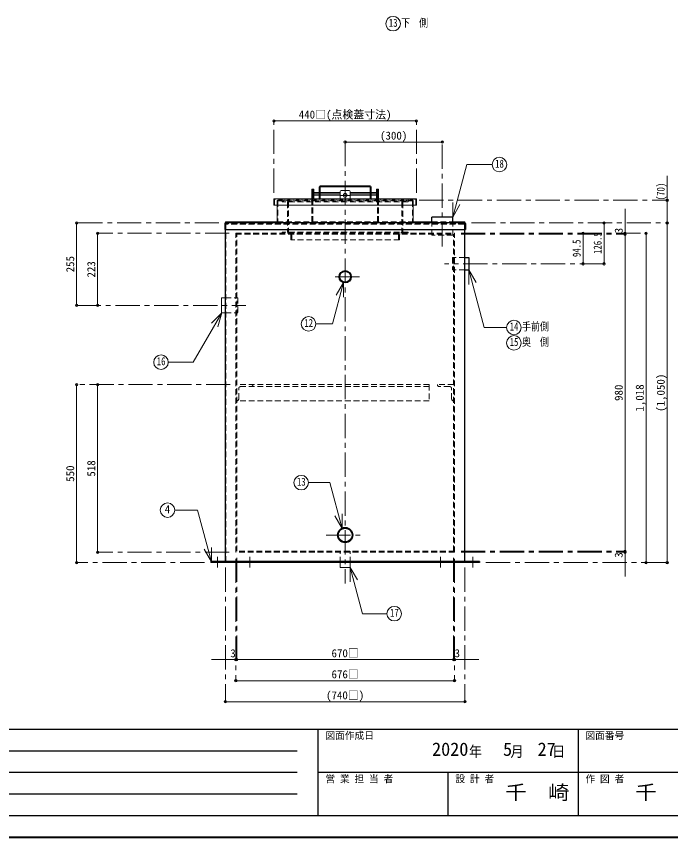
# Model space of a CAD drawing. Units: millimetres at full size, sheet at 1:15; some dimension numbers follow another scale. Extents: x -3184 to 2891, y -2037 to 2178.
# Drawn here: x -1163 to 859, y -2037 to 501 of the extents above; entities that cross this region are included whole.
import ezdxf
from ezdxf.enums import TextEntityAlignment as Align

# ---------------------------------------------------------------- set-up
doc = ezdxf.new("R2010")
doc.units = ezdxf.units.MM
doc.header["$LTSCALE"] = 15
doc.header["$PDMODE"] = 32
doc.header["$PDSIZE"] = 7.5
doc.linetypes.add('CHAIN1', pattern=[8, 5, -1, 1, -1])
doc.linetypes.add('DASHED1', pattern=[1.8, 1.2, -0.6])
doc.layers.add('0-0', color=4, linetype='Continuous', lineweight=9)
doc.styles.add('ＭＳ ゴシック', font='')
doc.styles.get('ＭＳ ゴシック').set_extended_font_data('MS Gothic')

msp = doc.modelspace()

# ---------------------------------------------------------------- linework, layer by layer
at = {"layer": '0-0', "linetype": 'CHAIN1'}
for p, q in [((-366.7, -44.13), (-366.7, 177.87)), ((73.3, -44.13), (73.3, 177.87)), ((-146.7, 112.87), (-146.7, -1252.13)), ((153.3, -210.13), (153.3, 112.87)), ((-243.7, -47.63), (-226.7, -47.63)), ((-223.7, -47.63), (-171.51, -47.63)), ((-171.51, -47.63), (-161.7, -47.63)), ((-131.7, -47.63), (-69.7, -47.63)), ((-66.7, -47.63), (-49.7, -47.63)), ((-162.7, -52.13), (-130.7, -52.13)), ((81.8, -67.13), (848.3, -67.13)), ((-536.7, -137.13), (-976.7, -137.13)), ((243.3, -137.13), (848.3, -137.13)), ((-504.7, -169.13), (-911.7, -169.13)), ((211.3, -169.13), (783.3, -169.13)), ((211.3, -172.13), (718.3, -172.13)), ((653.3, -263.63), (160.3, -263.63)), ((-102.7, -303.63), (-190.7, -303.63)), ((-976.7, -392.13), (-453.7, -392.13)), ((-501.7, -637.13), (-976.7, -637.13)), ((-205.2, -1102.13), (-88.2, -1102.13)), ((-504.7, -1155.13), (-911.7, -1155.13)), ((211.3, -1152.13), (718.3, -1152.13)), ((211.3, -1155.13), (718.3, -1155.13)), ((-581.7, -1187.13), (-976.7, -1187.13)), ((-541.7, -1169.13), (-541.7, -1202.13)), ((-484.7, -1175.13), (-484.7, -1552.13)), ((-481.7, -1172.13), (-481.7, -1487.13)), ((-441.7, -1169.13), (-441.7, -1202.13)), ((148.3, -1169.13), (148.3, -1202.13)), ((188.3, -1172.13), (188.3, -1487.13)), ((191.3, -1175.13), (191.3, -1552.13)), ((248.3, -1169.13), (248.3, -1202.13)), ((288.3, -1187.13), (848.3, -1187.13)), ((-516.7, -1202.63), (-516.7, -1617.13)), ((223.3, -1202.63), (223.3, -1617.13))]:
    msp.add_line(p, q, dxfattribs=at)
at = {"layer": '0-0'}
for p, q in [((-366.7, 177.87), (73.3, 177.87)), ((-146.7, 112.87), (153.3, 112.87)), ((848.3, 7.87), (848.3, -137.13)), ((-249.7, -32.63), (-249.7, -62.63)), ((-246.7, -32.63), (-249.7, -32.63)), ((-243.7, -47.63), (-249.7, -47.63)), ((-243.7, -43.63), (-226.7, -43.63)), ((-223.7, -43.63), (-161.7, -43.63)), ((-131.7, -43.63), (-69.7, -43.63)), ((-66.7, -43.63), (-49.7, -43.63)), ((-43.7, -47.63), (-49.7, -47.63)), ((-43.7, -32.63), (-46.7, -32.63)), ((-43.7, -32.63), (-43.7, -62.63)), ((-243.7, -51.63), (-226.7, -51.63)), ((-223.7, -51.63), (-161.7, -51.63)), ((-131.7, -51.63), (-69.7, -51.63)), ((-66.7, -51.63), (-49.7, -51.63)), ((718.3, -172.13), (718.3, -94.13)), ((-976.7, -392.13), (-976.7, -137.13)), ((-516.7, -134.13), (-516.7, -137.13)), ((-516.7, -134.13), (-356.7, -134.13)), ((63.3, -134.13), (120.8, -134.13)), ((185.8, -134.13), (223.3, -134.13)), ((223.3, -134.13), (223.3, -137.13)), ((653.3, -263.63), (653.3, -137.13)), ((848.3, -137.13), (848.3, -1187.13)), ((-911.7, -392.13), (-911.7, -169.13)), ((588.3, -169.13), (588.3, -263.63)), ((718.3, -172.13), (718.3, -1152.13)), ((783.3, -1187.13), (783.3, -169.13)), ((-976.7, -1187.13), (-976.7, -637.13)), ((-911.7, -637.13), (-911.7, -1155.13)), ((718.3, -1152.13), (718.3, -1230.13)), ((-481.7, -1487.13), (-559.7, -1487.13)), ((-481.7, -1487.13), (188.3, -1487.13)), ((188.3, -1487.13), (266.3, -1487.13)), ((-484.7, -1552.13), (191.3, -1552.13)), ((223.3, -1617.13), (-516.7, -1617.13))]:
    msp.add_line(p, q, dxfattribs=at)
at = {"layer": '0-0', "color": 7, "lineweight": 18}
for p, q in [((185.64, -119.36), (229.16, 43.02)), ((307.44, 43.02), (229.16, 43.02)), ((-223.7, -22.63), (-69.7, -22.63)), ((-246.7, -32.63), (-243.7, -32.63)), ((-246.7, -32.63), (-246.7, -62.63)), ((-243.7, -32.63), (-243.7, -62.63)), ((-226.7, -25.63), (-226.7, -62.63)), ((-223.7, -27.13), (-223.7, -62.63)), ((-71.2, -25.63), (-222.2, -25.63)), ((-161.7, -40.13), (-161.7, -62.63)), ((-134.7, -37.13), (-158.7, -37.13)), ((-131.7, -40.13), (-131.7, -62.63)), ((-69.7, -27.13), (-69.7, -62.63)), ((-66.7, -25.63), (-66.7, -62.63)), ((-46.7, -32.63), (-46.7, -62.63)), ((-366.7, -64.13), (-366.7, -82.63)), ((71.8, -62.63), (-365.2, -62.63)), ((73.3, -64.13), (73.3, -82.63)), ((185.64, -119.36), (185.64, -74.36)), ((73.3, -82.63), (-366.7, -82.63)), ((-356.7, -82.63), (-356.7, -137.13)), ((63.3, -82.63), (63.3, -137.13)), ((185.64, -119.36), (208.14, -80.39)), ((235.14, -282.49), (257.64, -321.46)), ((235.14, -282.49), (235.14, -327.49)), ((235.14, -282.49), (282.85, -460.51)), ((-152.02, -321.45), (-186.32, -449.47)), ((-152.02, -321.45), (-174.52, -360.42)), ((-152.02, -321.45), (-152.02, -366.45)), ((-528.7, -368.63), (-528.7, -415.63)), ((-528.7, -368.63), (-516.7, -368.63)), ((-528.28, -414.9), (-616.48, -567.67)), ((-528.28, -414.9), (-560.1, -446.72)), ((-528.28, -414.9), (-539.93, -458.37)), ((-528.7, -415.63), (-516.7, -415.63)), ((-237.28, -449.47), (-186.32, -449.47)), ((352.28, -460.51), (282.85, -460.51)), ((-616.48, -567.67), (-693.24, -567.67)), ((-194.34, -939.99), (-260.14, -939.99)), ((-156.43, -1081.47), (-194.34, -939.99)), ((-602.89, -1025.07), (-673.26, -1025.07)), ((-560.01, -1185.12), (-602.89, -1025.07)), ((-156.43, -1081.47), (-156.43, -1036.47)), ((-156.43, -1081.47), (-178.93, -1042.5)), ((-560.01, -1185.12), (-560.01, -1140.12)), ((-560.01, -1185.12), (-582.51, -1146.15)), ((-162.2, -1187.13), (-162.2, -1202.13)), ((-131.2, -1187.13), (-131.2, -1202.13)), ((-131.2, -1202.13), (-162.2, -1202.13)), ((-131.31, -1201.95), (-108.81, -1240.92)), ((-131.31, -1201.95), (-131.31, -1246.95))]:
    msp.add_line(p, q, dxfattribs=at)
at = {"layer": '0-0', "linetype": 'DASHED1'}
for p, q in [((-249.7, -42.63), (-243.7, -42.63)), ((-243.7, -43.63), (-249.7, -43.63)), ((-43.7, -42.63), (-49.7, -42.63)), ((-49.7, -43.63), (-43.7, -43.63)), ((-365.2, -64.88), (-365.2, -82.63)), ((71.05, -64.13), (-364.45, -64.13)), ((-356.7, -68.63), (-356.7, -82.63)), ((61.8, -67.13), (-355.2, -67.13)), ((-355.2, -69.38), (-355.2, -137.13)), ((-354.45, -68.63), (61.05, -68.63)), ((-351.7, -67.13), (-351.7, -64.13)), ((-341.7, -67.13), (-341.7, -64.13)), ((-341.7, -68.63), (-341.7, -71.63)), ((48.3, -71.63), (-341.7, -71.63)), ((-336.7, -67.13), (-336.7, -68.63)), ((-324.7, -73.13), (-324.7, -164.63)), ((-321.7, -71.63), (-321.7, -166.13)), ((-243.7, -51.63), (-249.7, -51.63)), ((-249.7, -52.63), (-243.7, -52.63)), ((-249.7, -62.63), (-249.7, -134.13)), ((-246.7, -62.63), (-246.7, -134.13)), ((-165.7, -62.63), (-165.7, -64.13)), ((-161.7, -62.63), (-161.7, -67.13)), ((-131.7, -62.63), (-131.7, -67.13)), ((-127.7, -62.63), (-127.7, -64.13)), ((-49.7, -51.63), (-43.7, -51.63)), ((-43.7, -52.63), (-49.7, -52.63)), ((-46.7, -62.63), (-46.7, -134.13)), ((-43.7, -62.63), (-43.7, -134.13)), ((28.3, -71.63), (28.3, -166.13)), ((31.3, -73.13), (31.3, -164.63)), ((43.3, -67.13), (43.3, -68.63)), ((48.3, -67.13), (48.3, -64.13)), ((48.3, -68.63), (48.3, -71.63)), ((58.3, -67.13), (58.3, -64.13)), ((61.8, -69.38), (61.8, -137.13)), ((63.3, -68.63), (63.3, -82.63)), ((71.8, -64.88), (71.8, -82.63)), ((-356.7, -134.13), (63.3, -134.13)), ((-336.2, -137.13), (-336.2, -139.13)), ((42.8, -137.13), (42.8, -139.13)), ((120.8, -134.13), (185.8, -134.13)), ((-341.7, -166.13), (-341.7, -169.13)), ((48.3, -166.13), (-341.7, -166.13)), ((-319.7, -169.13), (-319.7, -166.13)), ((-314.7, -173.63), (-314.7, -189.13)), ((-311.7, -172.13), (-311.7, -189.13)), ((18.3, -172.13), (18.3, -189.13)), ((21.3, -173.63), (21.3, -189.13)), ((26.3, -169.13), (26.3, -166.13)), ((48.3, -166.13), (48.3, -169.13)), ((21.3, -189.13), (-314.7, -189.13)), ((-516.7, -368.63), (-478.7, -368.63)), ((-478.7, -368.63), (-478.7, -415.63)), ((-516.7, -415.63), (-478.7, -415.63)), ((113.3, -637.13), (-481.7, -637.13)), ((-475.7, -681.13), (-475.7, -649.13)), ((113.3, -643.13), (-469.7, -643.13)), ((113.3, -637.13), (113.3, -687.13)), ((188.3, -637.13), (138.3, -637.13)), ((176.3, -643.13), (144.3, -643.13)), ((182.3, -681.13), (182.3, -649.13)), ((113.3, -687.13), (-481.7, -687.13)), ((-162.2, -1187.13), (-162.2, -1152.13)), ((-131.2, -1187.13), (-131.2, -1152.13)), ((-548.7, -1184.13), (-548.7, -1187.13)), ((-534.7, -1184.13), (-534.7, -1187.13)), ((241.3, -1184.13), (241.3, -1187.13)), ((255.3, -1184.13), (255.3, -1187.13))]:
    msp.add_line(p, q, dxfattribs=at)
at = {"layer": '0-0', "color": 5, "lineweight": 25}
for p, q in [((185.8, -119.13), (120.8, -119.13)), ((120.8, -137.13), (120.8, -119.13)), ((185.8, -137.13), (185.8, -119.13)), ((-518.7, -139.13), (-518.7, -157.13)), ((223.3, -137.13), (-516.7, -137.13)), ((225.3, -139.13), (225.3, -157.13)), ((-518.7, -157.13), (225.3, -157.13)), ((-516.7, -1182.63), (-516.7, -157.13)), ((223.3, -1182.63), (223.3, -157.13)), ((223.3, -244.63), (235.3, -244.63)), ((235.3, -244.63), (235.3, -282.63)), ((223.3, -282.63), (235.3, -282.63)), ((-561.7, -1184.13), (-561.7, -1187.13)), ((268.3, -1184.13), (-561.7, -1184.13)), ((268.3, -1187.13), (-561.7, -1187.13)), ((268.3, -1184.13), (268.3, -1187.13))]:
    msp.add_line(p, q, dxfattribs=at)
at = {"layer": '0-0', "color": 7, "linetype": 'DASHED1', "lineweight": 18}
for p, q in [((-516.7, -140.13), (-516.7, -157.13)), ((222.3, -139.13), (-515.7, -139.13)), ((-515.2, -141.38), (-515.2, -1181.88)), ((221.05, -140.63), (-514.45, -140.63)), ((-496.7, -139.13), (-496.7, -140.63)), ((120.8, -175.13), (120.8, -137.13)), ((185.8, -175.13), (185.8, -137.13)), ((203.3, -139.13), (203.3, -140.63)), ((221.8, -141.38), (221.8, -1181.88)), ((223.3, -140.13), (223.3, -157.13)), ((-484.7, -172.13), (191.3, -172.13)), ((-481.7, -1152.13), (-481.7, -172.13)), ((185.8, -175.13), (120.8, -175.13)), ((188.3, -1152.13), (188.3, -172.13)), ((191.3, -1155.13), (191.3, -169.13)), ((223.3, -282.63), (185.3, -282.63)), ((191.3, -1152.13), (-484.7, -1152.13)), ((191.3, -1155.13), (-484.7, -1155.13)), ((221.05, -1182.63), (-514.45, -1182.63)), ((-496.7, -1182.63), (-496.7, -1184.13)), ((-448.7, -1184.13), (-448.7, -1187.13)), ((-434.7, -1184.13), (-434.7, -1187.13)), ((141.3, -1184.13), (141.3, -1187.13)), ((155.3, -1184.13), (155.3, -1187.13)), ((203.3, -1182.63), (203.3, -1184.13))]:
    msp.add_line(p, q, dxfattribs=at)
at = {"layer": '0-0', "color": 6, "lineweight": 25}
for p, q in [((-3116.7, -1701.77), (2823.3, -1701.77)), ((-230.27, -1969.63), (-230.27, -1701.77)), ((573.3, -1701.77), (573.3, -1969.63)), ((-1687.42, -1768.74), (-294.56, -1768.74)), ((-294.56, -1835.7), (-1687.42, -1835.7)), ((2823.3, -1835.7), (-230.27, -1835.7)), ((171.51, -1969.63), (171.51, -1835.7)), ((-294.56, -1902.67), (-1687.42, -1902.67)), ((2823.3, -1969.63), (-3116.7, -1969.63))]:
    msp.add_line(p, q, dxfattribs=at)
at = {"layer": '0-0', "color": 1, "lineweight": 40}
msp.add_line((2890.8, -2037.13), (-3184.2, -2037.13), dxfattribs=at)
at = {"layer": '0-0', "color": 7, "lineweight": 18}
for points in [[(-46.7, -32.63), (-49.7, -32.63), (-49.7, -62.63)], [(-131.31, -1201.95), (-92.94, -1345.15), (-17.49, -1345.15)]]:
    msp.add_lwpolyline(points, dxfattribs=at)
at = {"layer": '0-0', "color": 7, "linetype": 'DASHED1', "lineweight": 18}
for points in [[(-484.7, -1155.13), (-484.7, -169.13), (191.3, -169.13)], [(223.3, -244.63), (185.3, -244.63), (185.3, -282.63)]]:
    msp.add_lwpolyline(points, dxfattribs=at)
at = {"layer": '0-0', "color": 7, "lineweight": 18}
for centre, radius in [((1.38, 478.55), 22.5), ((329.94, 43.02), 22.5), ((-146.7, -52.13), 6), ((-259.78, -449.47), 22.5), ((374.78, -460.51), 22.5), ((374.78, -508.01), 22.5), ((-715.74, -567.67), 22.5), ((-282.64, -939.99), 22.5), ((-695.76, -1025.07), 22.5), ((5.01, -1345.15), 22.5)]:
    msp.add_circle(centre, radius, dxfattribs=at)
at = {"layer": '0-0', "color": 5, "lineweight": 25}
for centre, radius in [((-146.7, -303.63), 19), ((-146.7, -303.63), 17), ((-146.7, -1102.13), 23.5), ((-146.7, -1102.13), 21.35)]:
    msp.add_circle(centre, radius, dxfattribs=at)
at = {"layer": '0-0', "color": 7, "lineweight": 18}
for centre, radius, start, end in [((-223.7, -25.63), 3, 90, 180), ((-69.7, -25.63), 3, 0, 90), ((-222.2, -27.13), 1.5, 90, 180), ((-158.7, -40.13), 3, 90, 180), ((-134.7, -40.13), 3, 0, 90), ((-71.2, -27.13), 1.5, 0, 90), ((-365.2, -64.13), 1.5, 90, 180), ((71.8, -64.13), 1.5, 0, 90)]:
    msp.add_arc(centre, radius, start, end, dxfattribs=at)
at = {"layer": '0-0', "linetype": 'DASHED1'}
for centre, radius, start, end in [((-364.45, -64.88), 0.75, 90, 180), ((-355.2, -68.63), 1.5, 90, 180), ((-354.45, -69.38), 0.75, 90, 180), ((-326.2, -73.13), 1.5, 0, 90), ((-324.7, -71.63), 3, 0, 90), ((31.3, -71.63), 3, 90, 180), ((32.8, -73.13), 1.5, 90, 180), ((61.05, -69.38), 0.75, 0, 90), ((61.8, -68.63), 1.5, 0, 90), ((71.05, -64.88), 0.75, 0, 90), ((-326.2, -164.63), 1.5, 270, 0), ((-324.7, -166.13), 3, 270, 0), ((-316.2, -173.63), 1.5, 0, 90), ((-314.7, -172.13), 3, 0, 90), ((21.3, -172.13), 3, 90, 180), ((22.8, -173.63), 1.5, 90, 180), ((31.3, -166.13), 3, 180, 270), ((32.8, -164.63), 1.5, 180, 270), ((-469.7, -649.13), 6, 90, 180), ((-437.7, -637.13), 6, 270, 0), ((144.3, -637.13), 6, 180, 270), ((176.3, -649.13), 6, 0, 90), ((-481.7, -681.13), 6, 270, 0), ((188.3, -681.13), 6, 180, 270)]:
    msp.add_arc(centre, radius, start, end, dxfattribs=at)
at = {"layer": '0-0', "color": 5, "lineweight": 25}
for centre, radius, start, end in [((-516.7, -139.13), 2, 90, 180), ((223.3, -139.13), 2, 0, 90), ((-515.2, -1182.63), 1.5, 180, 270), ((221.8, -1182.63), 1.5, 270, 0)]:
    msp.add_arc(centre, radius, start, end, dxfattribs=at)
at = {"layer": '0-0', "color": 7, "linetype": 'DASHED1', "lineweight": 18}
for centre, radius, start, end in [((-515.2, -140.63), 1.5, 90, 180), ((-515.7, -140.13), 1, 90, 180), ((-514.45, -141.38), 0.75, 90, 180), ((221.05, -141.38), 0.75, 0, 90), ((221.8, -140.63), 1.5, 0, 90), ((222.3, -140.13), 1, 0, 90), ((-514.45, -1181.88), 0.75, 180, 270), ((221.05, -1181.88), 0.75, 270, 0)]:
    msp.add_arc(centre, radius, start, end, dxfattribs=at)
at = {"layer": '0-0', "color": 1}
for p in [(-366.7, 177.87), (73.3, 177.87), (-146.7, 112.87), (153.3, 112.87), (848.3, -67.13), (-976.7, -137.13), (653.3, -137.13), (848.3, -137.13), (-911.7, -169.13), (588.3, -169.13), (718.3, -169.13), (718.3, -172.13), (783.3, -169.13), (588.3, -263.63), (653.3, -263.63), (-976.7, -392.13), (-911.7, -392.13), (-976.7, -637.13), (-911.7, -637.13), (-911.7, -1155.13), (718.3, -1152.13), (718.3, -1155.13), (-976.7, -1187.13), (783.3, -1187.13), (848.3, -1187.13), (-484.7, -1487.13), (-481.7, -1487.13), (188.3, -1487.13), (191.3, -1487.13), (-484.7, -1552.13), (191.3, -1552.13), (-516.7, -1617.13), (223.3, -1617.13)]:
    msp.add_point(p, dxfattribs=at)

# ---------------------------------------------------------------- texts
at = {"layer": '0-0', "color": 7, "style": 'ＭＳ ゴシック'}
for s, height, width, p in [('13', 24.74, 0.8, (-11.74, 461.67)), ('下\u3000側', 24.74, 0.8, (26.38, 461.67)), ('18', 24.74, 0.8, (316.81, 26.15)), ('12', 24.74, 0.8, (-272.91, -466.34)), ('14', 24.74, 0.8, (361.66, -477.39)), ('手前側', 24.74, 0.8, (399.78, -477.39)), ('15', 24.74, 0.8, (361.66, -524.89)), ('奥\u3000側', 24.74, 0.8, (399.78, -524.89)), ('16', 24.74, 0.8, (-728.87, -584.55)), ('13', 24.74, 0.8, (-295.76, -956.86)), ('17', 24.74, 0.8, (-8.12, -1362.02)), ('千\u3000崎', 43.99, 1.1, (348.3, -1932.67)), ('千\u3000崎', 43.99, 1.1, (750.08, -1932.67))]:
    msp.add_text(s, height=height, dxfattribs=dict(at, width=width)).set_placement(p, align=Align.BOTTOM_LEFT)
for s, height, p in [('440□(点検蓋寸法)', 24.74, (-290.14, 177.87)), ('(300)', 24.74, (-38.89, 112.87)), ('4', 24.74, (-704.2, -1041.95)), ('3', 24.74, (-501.58, -1487.13)), ('670□', 24.74, (-188.89, -1487.13)), ('3', 24.74, (191.3, -1487.13)), ('676□', 24.74, (-188.89, -1552.13)), ('(740□)', 24.74, (-205.76, -1617.13)), ('図面作成日', 21.99, (-207.77, -1739.27)), ('図面番号', 21.99, (595.8, -1739.27)), ('2020', 41.24, (121.8, -1796.86)), ('5', 41.24, (341.17, -1796.86)), ('27', 41.24, (448.05, -1796.86)), ('営 業 担 当 者', 21.99, (-207.77, -1873.2)), ('設 計 者', 21.99, (194.01, -1873.2)), ('作 図 者', 21.99, (595.8, -1873.2))]:
    msp.add_text(s, height=height, dxfattribs=at).set_placement(p, align=Align.BOTTOM_LEFT)
at = {"layer": '0-0', "color": 7, "style": 'ＭＳ ゴシック', "width": 0.8}
for s, p in [('(70)', (848.3, -67.13)), ('126.5', (653.3, -233.19)), ('94.5', (588.3, -242.63))]:
    msp.add_text(s, height=24.74, rotation=90, dxfattribs=at).set_placement(p, align=Align.BOTTOM_LEFT)
at = {"layer": '0-0', "color": 7, "style": 'ＭＳ ゴシック'}
for s, p in [('3', (718.3, -169.13)), ('255', (-976.7, -289.94)), ('223', (-911.7, -305.94)), ('(1,050)', (848.3, -721.19)), ('980', (718.3, -687.44)), ('1,018', (783.3, -720.32)), ('518', (-911.7, -921.44)), ('550', (-976.7, -937.44)), ('3', (718.3, -1172.01))]:
    msp.add_text(s, height=24.74, rotation=90, dxfattribs=at).set_placement(p, align=Align.BOTTOM_LEFT)
at = {"layer": '0-0', "color": 7, "insert": (235.8, -1791.24), "char_height": 32.99, "attachment_point": 7, "style": 'ＭＳ ゴシック'}
msp.add_mtext('\\T1.27;\\W0.9;年\\~\\~\\~月\\~\\~\\~日', dxfattribs=at)

doc.saveas('drawing.dxf')
